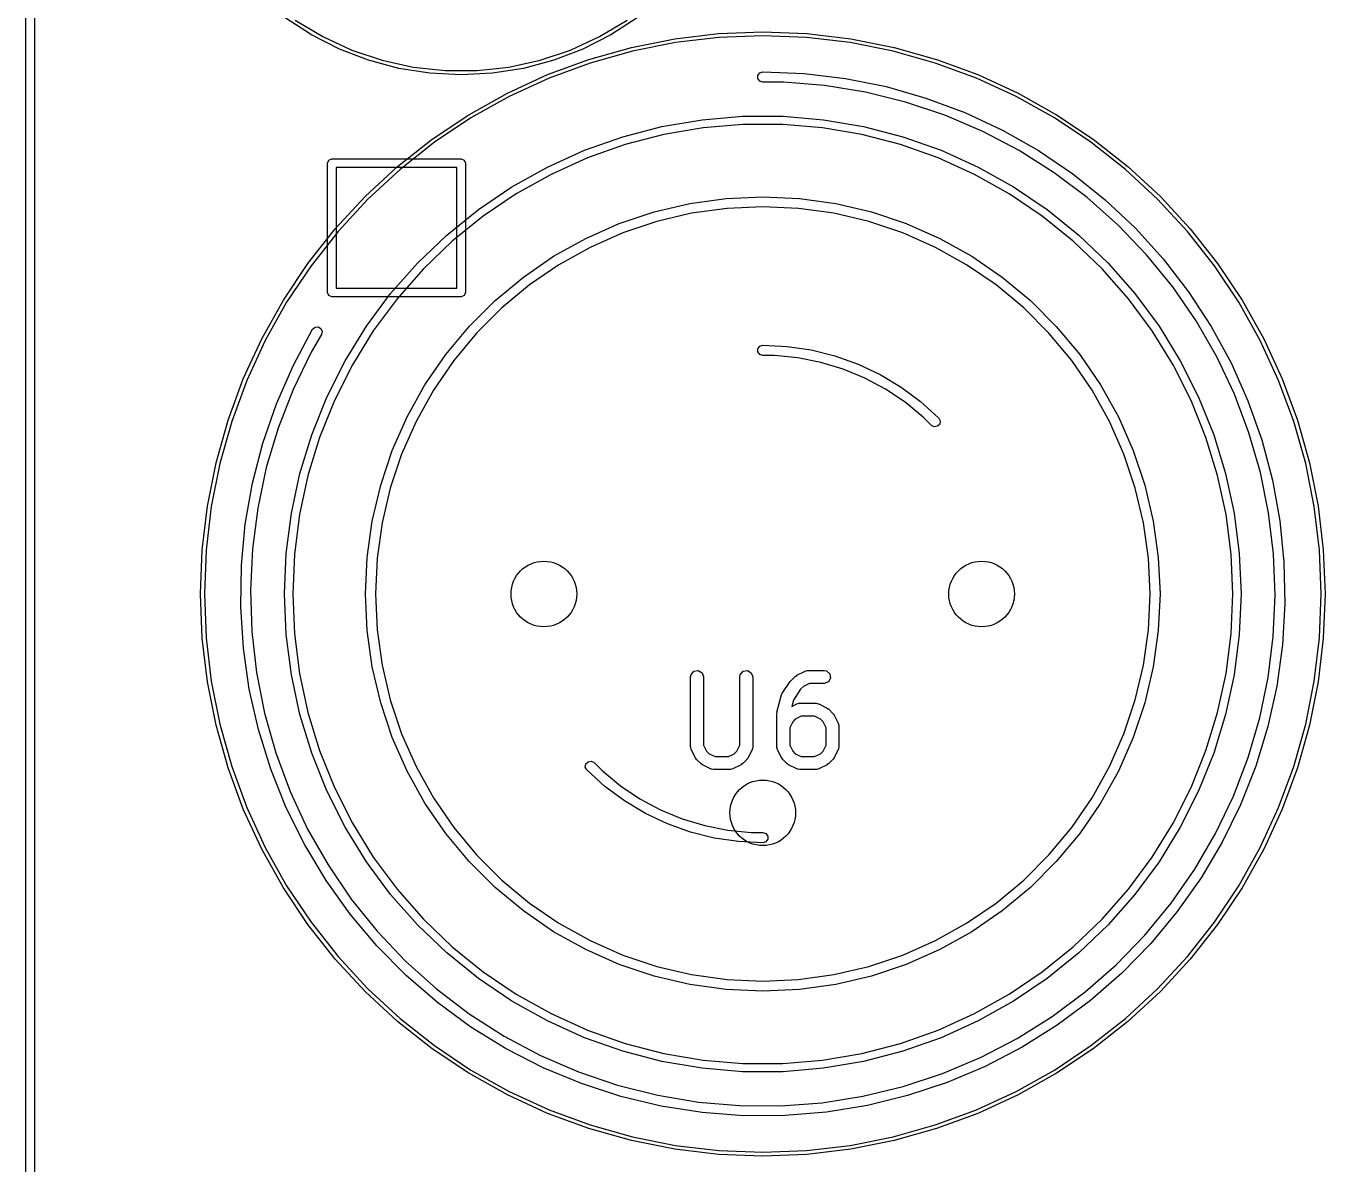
# Model space of a CAD drawing. Extents: x 3.67 to 6.5, y -4.53 to -1.6.
# Drawn here: x 3.738 to 4.332, y -2.603 to -2.083 of the extents above; entities that cross this region are included whole.
import ezdxf

# ---------------------------------------------------------------- set-up
doc = ezdxf.new("R2010")
doc.units = 0
doc.header["$MEASUREMENT"] = 0
doc.layers.add('BLACK', color=7, linetype='CONTINUOUS')

msp = doc.modelspace()

# ---------------------------------------------------------------- linework, layer by layer
at = {"layer": 'BLACK', "linetype": 'CONTINUOUS'}
for p, q in [((3.73819, -3.51378), (3.73819, -1.9685)), ((3.74213, -1.9685), (3.74213, -3.51378)), ((3.8686, -2.08699), (3.85659, -2.07919)), ((3.86122, -2.08028), (3.87375, -2.08781)), ((4.00026, -2.08781), (4.01279, -2.08028)), ((4.01742, -2.07919), (4.00541, -2.08699)), ((3.88136, -2.09349), (3.8686, -2.08699)), ((3.87375, -2.08781), (3.88702, -2.09395)), ((3.98699, -2.09395), (4.00026, -2.08781)), ((4.00541, -2.08699), (3.99265, -2.09349)), ((4.01483, -2.09273), (4.03462, -2.08879)), ((4.03462, -2.08879), (4.05465, -2.08642)), ((4.05479, -2.08819), (4.03489, -2.09054)), ((4.05465, -2.08642), (4.0748, -2.08563)), ((4.0748, -2.0874), (4.05479, -2.08819)), ((4.0748, -2.08563), (4.09496, -2.08642)), ((4.09482, -2.08819), (4.0748, -2.0874)), ((4.11471, -2.09054), (4.09482, -2.08819)), ((4.09496, -2.08642), (4.11499, -2.08879)), ((4.11499, -2.08879), (4.13477, -2.09273)), ((3.89473, -2.09862), (3.88136, -2.09349)), ((3.88702, -2.09395), (3.90088, -2.09862)), ((3.97314, -2.09862), (3.98699, -2.09395)), ((3.99265, -2.09349), (3.97928, -2.09862)), ((3.99542, -2.0982), (4.01483, -2.09273)), ((4.01525, -2.09445), (3.99597, -2.09989)), ((4.03489, -2.09054), (4.01525, -2.09445)), ((4.13436, -2.09445), (4.11471, -2.09054)), ((4.15364, -2.09989), (4.13436, -2.09445)), ((4.13477, -2.09273), (4.15419, -2.0982)), ((3.90856, -2.10233), (3.89473, -2.09862)), ((3.90088, -2.09862), (3.91516, -2.10177)), ((3.95885, -2.10177), (3.97314, -2.09862)), ((3.97928, -2.09862), (3.96545, -2.10233)), ((3.9765, -2.10518), (3.99542, -2.0982)), ((3.99597, -2.09989), (3.97717, -2.10682)), ((4.17243, -2.10682), (4.15364, -2.09989)), ((4.15419, -2.0982), (4.17311, -2.10518)), ((3.92271, -2.10457), (3.90856, -2.10233)), ((3.91516, -2.10177), (3.9297, -2.10335)), ((3.93701, -2.10531), (3.92271, -2.10457)), ((3.9297, -2.10335), (3.94432, -2.10335)), ((3.95131, -2.10457), (3.93701, -2.10531)), ((3.94432, -2.10335), (3.95885, -2.10177)), ((3.96545, -2.10233), (3.95131, -2.10457)), ((3.95818, -2.11363), (3.9765, -2.10518)), ((3.97717, -2.10682), (3.95898, -2.11521)), ((4.07256, -2.10557), (4.07341, -2.10439)), ((4.07256, -2.10703), (4.07256, -2.10557)), ((4.07341, -2.10439), (4.0748, -2.10394)), ((4.0748, -2.10394), (4.09374, -2.10469)), ((4.09374, -2.10469), (4.11256, -2.10694)), ((4.19062, -2.11521), (4.17243, -2.10682)), ((4.17311, -2.10518), (4.19143, -2.11363)), ((4.07341, -2.10821), (4.07256, -2.10703)), ((4.0748, -2.10866), (4.07341, -2.10821)), ((4.08424, -2.10866), (4.0748, -2.10866)), ((4.10306, -2.11018), (4.08424, -2.10866)), ((4.12169, -2.11322), (4.10306, -2.11018)), ((4.11256, -2.10694), (4.13114, -2.11068)), ((4.13114, -2.11068), (4.14936, -2.11589)), ((3.94058, -2.12349), (3.95818, -2.11363)), ((3.95898, -2.11521), (3.9415, -2.125)), ((4.14002, -2.11774), (4.12169, -2.11322)), ((4.15792, -2.12373), (4.14002, -2.11774)), ((4.14936, -2.11589), (4.16711, -2.12252)), ((4.2081, -2.125), (4.19062, -2.11521)), ((4.19143, -2.11363), (4.20903, -2.12349)), ((3.92381, -2.13469), (3.94058, -2.12349)), ((4.04705, -2.12579), (4.06553, -2.12421)), ((4.06553, -2.12421), (4.08408, -2.12421)), ((4.08408, -2.12421), (4.10256, -2.12579)), ((4.17528, -2.13114), (4.15792, -2.12373)), ((4.16711, -2.12252), (4.18428, -2.13054)), ((4.20903, -2.12349), (4.2258, -2.13469)), ((3.9415, -2.125), (3.92485, -2.13612)), ((4.01082, -2.13359), (4.02877, -2.12892)), ((4.02877, -2.12892), (4.04705, -2.12579)), ((4.04752, -2.1295), (4.02956, -2.13258)), ((4.06569, -2.12795), (4.04752, -2.1295)), ((4.08392, -2.12795), (4.06569, -2.12795)), ((4.10208, -2.1295), (4.08392, -2.12795)), ((4.12005, -2.13258), (4.10208, -2.1295)), ((4.10256, -2.12579), (4.12084, -2.12892)), ((4.12084, -2.12892), (4.13879, -2.13359)), ((4.18428, -2.13054), (4.20076, -2.1399)), ((4.22476, -2.13612), (4.2081, -2.125)), ((3.90797, -2.14718), (3.92381, -2.13469)), ((3.92485, -2.13612), (3.90912, -2.14853)), ((3.99333, -2.13977), (4.01082, -2.13359)), ((4.02956, -2.13258), (4.01192, -2.13717)), ((4.13769, -2.13717), (4.12005, -2.13258)), ((4.13879, -2.13359), (4.15627, -2.13977)), ((4.19199, -2.13992), (4.17528, -2.13114)), ((4.24049, -2.14853), (4.22476, -2.13612)), ((4.2258, -2.13469), (4.24164, -2.14718)), ((3.97643, -2.14741), (3.99333, -2.13977)), ((4.01192, -2.13717), (3.99473, -2.14325)), ((4.15488, -2.14325), (4.13769, -2.13717)), ((4.15627, -2.13977), (4.17317, -2.14741)), ((4.20794, -2.15003), (4.19199, -2.13992)), ((4.20076, -2.1399), (4.21645, -2.15054)), ((3.87598, -2.14567), (3.87656, -2.14428)), ((3.87598, -2.20472), (3.87598, -2.14567)), ((3.87656, -2.14428), (3.87795, -2.1437)), ((3.87795, -2.1437), (3.93701, -2.1437)), ((3.87992, -2.14764), (3.87992, -2.20276)), ((3.93504, -2.14764), (3.87992, -2.14764)), ((3.89315, -2.16087), (3.90797, -2.14718)), ((3.93504, -2.20276), (3.93504, -2.14764)), ((3.93701, -2.1437), (3.9384, -2.14428)), ((3.9384, -2.14428), (3.93898, -2.14567)), ((3.93898, -2.14567), (3.93898, -2.20472)), ((3.96024, -2.15646), (3.97643, -2.14741)), ((3.99473, -2.14325), (3.97812, -2.15075)), ((4.17149, -2.15075), (4.15488, -2.14325)), ((4.17317, -2.14741), (4.18937, -2.15646)), ((4.24164, -2.14718), (4.25645, -2.16087)), ((3.90912, -2.14853), (3.89441, -2.16212)), ((3.97812, -2.15075), (3.9622, -2.15964)), ((4.1874, -2.15964), (4.17149, -2.15075)), ((4.22302, -2.16138), (4.20794, -2.15003)), ((4.21645, -2.15054), (4.23124, -2.16238)), ((4.2552, -2.16212), (4.24049, -2.14853)), ((3.94487, -2.16684), (3.96024, -2.15646)), ((3.9622, -2.15964), (3.9471, -2.16985)), ((4.20251, -2.16985), (4.1874, -2.15964)), ((4.18937, -2.15646), (4.20473, -2.16684)), ((3.87946, -2.17568), (3.89315, -2.16087)), ((3.89441, -2.16212), (3.88081, -2.17683)), ((4.02513, -2.16795), (4.04145, -2.16411)), ((4.04145, -2.16411), (4.05806, -2.1618)), ((4.05806, -2.1618), (4.0748, -2.16102)), ((4.0748, -2.16556), (4.05848, -2.16631)), ((4.0748, -2.16102), (4.09155, -2.1618)), ((4.09113, -2.16631), (4.0748, -2.16556)), ((4.09155, -2.1618), (4.10815, -2.16411)), ((4.10815, -2.16411), (4.12447, -2.16795)), ((4.23713, -2.17392), (4.22302, -2.16138)), ((4.23124, -2.16238), (4.24505, -2.17537)), ((4.2688, -2.17683), (4.2552, -2.16212)), ((4.25645, -2.16087), (4.27014, -2.17568)), ((3.93044, -2.17849), (3.94487, -2.16684)), ((3.9471, -2.16985), (3.93292, -2.1813)), ((4.00924, -2.17328), (4.02513, -2.16795)), ((4.04229, -2.16857), (4.02638, -2.17231)), ((4.05848, -2.16631), (4.04229, -2.16857)), ((4.10732, -2.16857), (4.09113, -2.16631)), ((4.12323, -2.17231), (4.10732, -2.16857)), ((4.12447, -2.16795), (4.14037, -2.17328)), ((4.21669, -2.1813), (4.20251, -2.16985)), ((4.20473, -2.16684), (4.21916, -2.17849)), ((3.86697, -2.19152), (3.87946, -2.17568)), ((3.88081, -2.17683), (3.86841, -2.19257)), ((3.9939, -2.18005), (4.00924, -2.17328)), ((4.01088, -2.17751), (3.99593, -2.18411)), ((4.02638, -2.17231), (4.01088, -2.17751)), ((4.13873, -2.17751), (4.12323, -2.17231)), ((4.15368, -2.18411), (4.13873, -2.17751)), ((4.14037, -2.17328), (4.1557, -2.18005)), ((4.25019, -2.18755), (4.23713, -2.17392)), ((4.24505, -2.17537), (4.25778, -2.18941)), ((4.2812, -2.19257), (4.2688, -2.17683)), ((4.27014, -2.17568), (4.28263, -2.19152)), ((3.91705, -2.19133), (3.93044, -2.17849)), ((3.93292, -2.1813), (3.91976, -2.19392)), ((3.97926, -2.18821), (3.9939, -2.18005)), ((4.1557, -2.18005), (4.17035, -2.18821)), ((4.22985, -2.19392), (4.21669, -2.1813)), ((4.21916, -2.17849), (4.23255, -2.19133)), ((3.96543, -2.19768), (3.97926, -2.18821)), ((3.99593, -2.18411), (3.98165, -2.19206)), ((4.16796, -2.19206), (4.15368, -2.18411)), ((4.17035, -2.18821), (4.18418, -2.19768)), ((4.26211, -2.20219), (4.25019, -2.18755)), ((4.25778, -2.18941), (4.26935, -2.20442)), ((3.85577, -2.2083), (3.86697, -2.19152)), ((3.86841, -2.19257), (3.85728, -2.20922)), ((3.9048, -2.20525), (3.91705, -2.19133)), ((3.91976, -2.19392), (3.90771, -2.2076)), ((3.98165, -2.19206), (3.96816, -2.2013)), ((4.18145, -2.2013), (4.16796, -2.19206)), ((4.24189, -2.2076), (4.22985, -2.19392)), ((4.23255, -2.19133), (4.24481, -2.20525)), ((4.29233, -2.20922), (4.2812, -2.19257)), ((4.28263, -2.19152), (4.29384, -2.2083)), ((3.95253, -2.20839), (3.96543, -2.19768)), ((3.96816, -2.2013), (3.95559, -2.21174)), ((4.19402, -2.21174), (4.18145, -2.2013)), ((4.18418, -2.19768), (4.19708, -2.20839)), ((3.87656, -2.20612), (3.87598, -2.20472)), ((3.87795, -2.20669), (3.87656, -2.20612)), ((3.93701, -2.20669), (3.87795, -2.20669)), ((3.87992, -2.20276), (3.93504, -2.20276)), ((3.89377, -2.22016), (3.9048, -2.20525)), ((3.90771, -2.2076), (3.89687, -2.22226)), ((3.9384, -2.20612), (3.93701, -2.20669)), ((3.93898, -2.20472), (3.9384, -2.20612)), ((4.25273, -2.22226), (4.24189, -2.2076)), ((4.24481, -2.20525), (4.25584, -2.22016)), ((4.27281, -2.21774), (4.26211, -2.20219)), ((4.26935, -2.20442), (4.2797, -2.22029)), ((3.84591, -2.22589), (3.85577, -2.2083)), ((3.85728, -2.20922), (3.84749, -2.2267)), ((3.94068, -2.22025), (3.95253, -2.20839)), ((3.95559, -2.21174), (3.94403, -2.2233)), ((4.20558, -2.2233), (4.19402, -2.21174)), ((4.19708, -2.20839), (4.20893, -2.22025)), ((4.30211, -2.2267), (4.29233, -2.20922)), ((4.29384, -2.2083), (4.30369, -2.22589)), ((4.28223, -2.2341), (4.27281, -2.21774)), ((3.86021, -2.23826), (3.86916, -2.22155)), ((3.87323, -2.22395), (3.86845, -2.23208)), ((3.86916, -2.22155), (3.87025, -2.22059)), ((3.86916, -2.22155), (3.86916, -2.22155)), ((3.87025, -2.22059), (3.87171, -2.22044)), ((3.87171, -2.22044), (3.87296, -2.22118)), ((3.87296, -2.22118), (3.87355, -2.22252)), ((3.87355, -2.22252), (3.87323, -2.22395)), ((3.88405, -2.23596), (3.89377, -2.22016)), ((3.89687, -2.22226), (3.88731, -2.23778)), ((3.92997, -2.23314), (3.94068, -2.22025)), ((3.94403, -2.2233), (3.93359, -2.23588)), ((4.21602, -2.23588), (4.20558, -2.2233)), ((4.20893, -2.22025), (4.21964, -2.23314)), ((4.26229, -2.23778), (4.25273, -2.22226)), ((4.25584, -2.22016), (4.26556, -2.23596)), ((4.2797, -2.22029), (4.28875, -2.23694)), ((3.83747, -2.24421), (3.84591, -2.22589)), ((3.84749, -2.2267), (3.8391, -2.24489)), ((4.07256, -2.23043), (4.07341, -2.22925)), ((4.07256, -2.23189), (4.07256, -2.23043)), ((4.07341, -2.22925), (4.0748, -2.2288)), ((4.0748, -2.2288), (4.08595, -2.22935)), ((4.08595, -2.22935), (4.09699, -2.23099)), ((4.09699, -2.23099), (4.10781, -2.2337)), ((4.3105, -2.24489), (4.30211, -2.2267)), ((4.30369, -2.22589), (4.31214, -2.24421)), ((3.86845, -2.23208), (3.86022, -2.24907)), ((3.8757, -2.25252), (3.88405, -2.23596)), ((3.92049, -2.24697), (3.92997, -2.23314)), ((3.93359, -2.23588), (3.92435, -2.24936)), ((4.07341, -2.23308), (4.07256, -2.23189)), ((4.0748, -2.23353), (4.07341, -2.23308)), ((4.08016, -2.23353), (4.0748, -2.23353)), ((4.09082, -2.23458), (4.08016, -2.23353)), ((4.10132, -2.23667), (4.09082, -2.23458)), ((4.11157, -2.23977), (4.10132, -2.23667)), ((4.10781, -2.2337), (4.11832, -2.23746)), ((4.11832, -2.23746), (4.12841, -2.24223)), ((4.22526, -2.24936), (4.21602, -2.23588)), ((4.21964, -2.23314), (4.22911, -2.24697)), ((4.26556, -2.23596), (4.27391, -2.25252)), ((4.29029, -2.25117), (4.28223, -2.2341)), ((4.28875, -2.23694), (4.29646, -2.25426)), ((3.85261, -2.25562), (3.86021, -2.23826)), ((3.88731, -2.23778), (3.87911, -2.25406)), ((4.12146, -2.24387), (4.11157, -2.23977)), ((4.12841, -2.24223), (4.13798, -2.24797)), ((4.2705, -2.25406), (4.26229, -2.23778)), ((3.83049, -2.26314), (3.83747, -2.24421)), ((3.8391, -2.24489), (3.83217, -2.26368)), ((3.86022, -2.24907), (3.85339, -2.26667)), ((3.91233, -2.26162), (3.92049, -2.24697)), ((3.92435, -2.24936), (3.91639, -2.26364)), ((4.1309, -2.24892), (4.12146, -2.24387)), ((4.13981, -2.25487), (4.1309, -2.24892)), ((4.13798, -2.24797), (4.14694, -2.25461)), ((4.23321, -2.26364), (4.22526, -2.24936)), ((4.22911, -2.24697), (4.23727, -2.26162)), ((4.31743, -2.26368), (4.3105, -2.24489)), ((4.31214, -2.24421), (4.31912, -2.26314)), ((3.86878, -2.26973), (3.8757, -2.25252)), ((3.87911, -2.25406), (3.87231, -2.27097)), ((4.14809, -2.26166), (4.13981, -2.25487)), ((4.14694, -2.25461), (4.15521, -2.26211)), ((4.2773, -2.27097), (4.2705, -2.25406)), ((4.27391, -2.25252), (4.28083, -2.26973)), ((4.29695, -2.26883), (4.29029, -2.25117)), ((4.29646, -2.25426), (4.30277, -2.27213)), ((3.84641, -2.27353), (3.85261, -2.25562)), ((3.82501, -2.28255), (3.83049, -2.26314)), ((3.83217, -2.26368), (3.82673, -2.28296)), ((3.85339, -2.26667), (3.84799, -2.28476)), ((3.90556, -2.27696), (3.91233, -2.26162)), ((3.91639, -2.26364), (3.90979, -2.27859)), ((4.15187, -2.26545), (4.14809, -2.26166)), ((4.15317, -2.26611), (4.15187, -2.26545)), ((4.15462, -2.26588), (4.15317, -2.26611)), ((4.15565, -2.26485), (4.15462, -2.26588)), ((4.15521, -2.26211), (4.15588, -2.26341)), ((4.15588, -2.26341), (4.15565, -2.26485)), ((4.23981, -2.27859), (4.23321, -2.26364)), ((4.23727, -2.26162), (4.24404, -2.27696)), ((4.32287, -2.28296), (4.31743, -2.26368)), ((4.31912, -2.26314), (4.3246, -2.28255)), ((3.86335, -2.28746), (3.86878, -2.26973)), ((3.87231, -2.27097), (3.86697, -2.2884)), ((4.28263, -2.2884), (4.2773, -2.27097)), ((4.28083, -2.26973), (4.28626, -2.28746)), ((4.30217, -2.28698), (4.29695, -2.26883)), ((4.30277, -2.27213), (4.30763, -2.29044)), ((3.84166, -2.29188), (3.84641, -2.27353)), ((3.90024, -2.29285), (3.90556, -2.27696)), ((3.90979, -2.27859), (3.9046, -2.29409)), ((4.24501, -2.29409), (4.23981, -2.27859)), ((4.24404, -2.27696), (4.24937, -2.29285)), ((3.82108, -2.30233), (3.82501, -2.28255)), ((3.82673, -2.28296), (3.82283, -2.30261)), ((3.84799, -2.28476), (3.84408, -2.30323)), ((4.32678, -2.30261), (4.32287, -2.28296)), ((4.3246, -2.28255), (4.32853, -2.30233)), ((3.85944, -2.30559), (3.86335, -2.28746)), ((3.86697, -2.2884), (3.86313, -2.30622)), ((4.28647, -2.30622), (4.28263, -2.2884)), ((4.28626, -2.28746), (4.29016, -2.30559)), ((4.3059, -2.30548), (4.30217, -2.28698)), ((4.30763, -2.29044), (4.31103, -2.30909)), ((3.83837, -2.31054), (3.84166, -2.29188)), ((3.8964, -2.30917), (3.90024, -2.29285)), ((3.9046, -2.29409), (3.90086, -2.31)), ((4.24875, -2.31), (4.24501, -2.29409)), ((4.24937, -2.29285), (4.25321, -2.30917)), ((3.81871, -2.32236), (3.82108, -2.30233)), ((3.82283, -2.30261), (3.82047, -2.3225)), ((4.32913, -2.3225), (4.32678, -2.30261)), ((4.32853, -2.30233), (4.3309, -2.32236)), ((3.84408, -2.30323), (3.84166, -2.32195)), ((3.85709, -2.32399), (3.85944, -2.30559)), ((3.86313, -2.30622), (3.86082, -2.32431)), ((4.28879, -2.32431), (4.28647, -2.30622)), ((4.29016, -2.30559), (4.29252, -2.32399)), ((4.30814, -2.32423), (4.3059, -2.30548)), ((3.83658, -2.32941), (3.83837, -2.31054)), ((3.89408, -2.32577), (3.8964, -2.30917)), ((3.90086, -2.31), (3.8986, -2.32619)), ((4.25101, -2.32619), (4.24875, -2.31)), ((4.25321, -2.30917), (4.25552, -2.32577)), ((4.31103, -2.30909), (4.31294, -2.32794)), ((3.81791, -2.34252), (3.81871, -2.32236)), ((3.82047, -2.3225), (3.81969, -2.34252)), ((3.84166, -2.32195), (3.84076, -2.34081)), ((3.8563, -2.34252), (3.85709, -2.32399)), ((3.86082, -2.32431), (3.86004, -2.34252)), ((3.89331, -2.34252), (3.89408, -2.32577)), ((3.8986, -2.32619), (3.89784, -2.34252)), ((4.25176, -2.34252), (4.25101, -2.32619)), ((4.25552, -2.32577), (4.2563, -2.34252)), ((4.28956, -2.34252), (4.28879, -2.32431)), ((4.29252, -2.32399), (4.29331, -2.34252)), ((4.30885, -2.34309), (4.30814, -2.32423)), ((4.32992, -2.34252), (4.32913, -2.3225)), ((4.3309, -2.32236), (4.33169, -2.34252)), ((3.83629, -2.34836), (3.83658, -2.32941)), ((4.31294, -2.32794), (4.31335, -2.34689)), ((3.81871, -2.36268), (3.81791, -2.34252)), ((3.81969, -2.34252), (3.82047, -2.36254)), ((3.84076, -2.34081), (3.84138, -2.35968)), ((3.85709, -2.36105), (3.8563, -2.34252)), ((3.86004, -2.34252), (3.86082, -2.36073)), ((3.89408, -2.35927), (3.89331, -2.34252)), ((3.89784, -2.34252), (3.8986, -2.35885)), ((4.25101, -2.35885), (4.25176, -2.34252)), ((4.2563, -2.34252), (4.25552, -2.35927)), ((4.28879, -2.36073), (4.28956, -2.34252)), ((4.29331, -2.34252), (4.29252, -2.36105)), ((4.30804, -2.36195), (4.30885, -2.34309)), ((4.32913, -2.36254), (4.32992, -2.34252)), ((4.33169, -2.34252), (4.3309, -2.36268)), ((3.83751, -2.36727), (3.83629, -2.34836)), ((4.31335, -2.34689), (4.31225, -2.36581)), ((3.84138, -2.35968), (3.84353, -2.37843)), ((3.85944, -2.37945), (3.85709, -2.36105)), ((3.86082, -2.36073), (3.86313, -2.37881)), ((3.8964, -2.37587), (3.89408, -2.35927)), ((3.8986, -2.35885), (3.90086, -2.37504)), ((4.24875, -2.37504), (4.25101, -2.35885)), ((4.25552, -2.35927), (4.25321, -2.37587)), ((4.28647, -2.37881), (4.28879, -2.36073)), ((4.29252, -2.36105), (4.29016, -2.37945)), ((4.30572, -2.38068), (4.30804, -2.36195)), ((3.82108, -2.38271), (3.81871, -2.36268)), ((3.82047, -2.36254), (3.82283, -2.38243)), ((3.84022, -2.38603), (3.83751, -2.36727)), ((4.31225, -2.36581), (4.30965, -2.38459)), ((4.32678, -2.38243), (4.32913, -2.36254)), ((4.3309, -2.36268), (4.32853, -2.38271)), ((3.84353, -2.37843), (3.84717, -2.39695)), ((3.86335, -2.39758), (3.85944, -2.37945)), ((3.86313, -2.37881), (3.86697, -2.39663)), ((3.90024, -2.39219), (3.8964, -2.37587)), ((3.90086, -2.37504), (3.9046, -2.39095)), ((4.04185, -2.38042), (4.04203, -2.37941)), ((4.04203, -2.37941), (4.04333, -2.37786)), ((4.04333, -2.37786), (4.04532, -2.37751)), ((4.04532, -2.37751), (4.04707, -2.37852)), ((4.04707, -2.37852), (4.04776, -2.38042)), ((4.06435, -2.38042), (4.06453, -2.37941)), ((4.06453, -2.37941), (4.06583, -2.37786)), ((4.06583, -2.37786), (4.06782, -2.37751)), ((4.06782, -2.37751), (4.06957, -2.37852)), ((4.06957, -2.37852), (4.07026, -2.38042)), ((4.08959, -2.3802), (4.09031, -2.3797)), ((4.09031, -2.3797), (4.09036, -2.37965)), ((4.09036, -2.37965), (4.09411, -2.37778)), ((4.09411, -2.37778), (4.09509, -2.37748)), ((4.09509, -2.37748), (4.09526, -2.37753)), ((4.09526, -2.37753), (4.09543, -2.37747)), ((4.09543, -2.37747), (4.10292, -2.37747)), ((4.10292, -2.37747), (4.10393, -2.37764)), ((4.10393, -2.37764), (4.10548, -2.37894)), ((4.10548, -2.37894), (4.10583, -2.38093)), ((4.24501, -2.39095), (4.24875, -2.37504)), ((4.25321, -2.37587), (4.24937, -2.39219)), ((4.28263, -2.39663), (4.28647, -2.37881)), ((4.29016, -2.37945), (4.28626, -2.39758)), ((3.82501, -2.40249), (3.82108, -2.38271)), ((3.82283, -2.38243), (3.82673, -2.40208)), ((4.04185, -2.41229), (4.04185, -2.38042)), ((4.04776, -2.38042), (4.04776, -2.41159)), ((4.06435, -2.41159), (4.06435, -2.38042)), ((4.07026, -2.38042), (4.07026, -2.41229)), ((4.08359, -2.38815), (4.08734, -2.38253)), ((4.08734, -2.38253), (4.08766, -2.3822)), ((4.08766, -2.3822), (4.08771, -2.38208)), ((4.08771, -2.38208), (4.08959, -2.3802)), ((4.09343, -2.38472), (4.0921, -2.38605)), ((4.09612, -2.38337), (4.09343, -2.38472)), ((4.10292, -2.38337), (4.09612, -2.38337)), ((4.10482, -2.38268), (4.10292, -2.38337)), ((4.10583, -2.38093), (4.10482, -2.38268)), ((4.30189, -2.39917), (4.30572, -2.38068)), ((4.30965, -2.38459), (4.30557, -2.40309)), ((4.32287, -2.40208), (4.32678, -2.38243)), ((4.32853, -2.38271), (4.3246, -2.40249)), ((3.84441, -2.40451), (3.84022, -2.38603)), ((3.9046, -2.39095), (3.90979, -2.40645)), ((4.08131, -2.39657), (4.08319, -2.38908)), ((4.08319, -2.38908), (4.08359, -2.38817)), ((4.08359, -2.38817), (4.08359, -2.38815)), ((4.08879, -2.391), (4.08806, -2.39392)), ((4.0921, -2.38605), (4.08879, -2.391)), ((4.23981, -2.40645), (4.24501, -2.39095)), ((3.84717, -2.39695), (3.8523, -2.41512)), ((3.86878, -2.41531), (3.86335, -2.39758)), ((3.86697, -2.39663), (3.87231, -2.41406)), ((3.90556, -2.40808), (3.90024, -2.39219)), ((4.08122, -2.39729), (4.08133, -2.39671)), ((4.08122, -2.41229), (4.08122, -2.39729)), ((4.08133, -2.39671), (4.08131, -2.39657)), ((4.08806, -2.39392), (4.09036, -2.39278)), ((4.09036, -2.39278), (4.09134, -2.39248)), ((4.09134, -2.39248), (4.09151, -2.39252)), ((4.09151, -2.39252), (4.09168, -2.39246)), ((4.09168, -2.39246), (4.09918, -2.39246)), ((4.09918, -2.39246), (4.10018, -2.39264)), ((4.10018, -2.39264), (4.10032, -2.39275)), ((4.10032, -2.39275), (4.1005, -2.39278)), ((4.1005, -2.39278), (4.10425, -2.39465)), ((4.10425, -2.39465), (4.10495, -2.39518)), ((4.10495, -2.39518), (4.10501, -2.3952)), ((4.10501, -2.3952), (4.10689, -2.39708)), ((4.10689, -2.39708), (4.10739, -2.3978)), ((4.24937, -2.39219), (4.24404, -2.40808)), ((4.2773, -2.41406), (4.28263, -2.39663)), ((4.28626, -2.39758), (4.28083, -2.41531)), ((3.83049, -2.4219), (3.82501, -2.40249)), ((3.82673, -2.40208), (3.83217, -2.42136)), ((4.08848, -2.40091), (4.08713, -2.40361)), ((4.08713, -2.40361), (4.08713, -2.41159)), ((4.08968, -2.39972), (4.08848, -2.40091)), ((4.09237, -2.39837), (4.08968, -2.39972)), ((4.09848, -2.39837), (4.09237, -2.39837)), ((4.10118, -2.39972), (4.09848, -2.39837)), ((4.10237, -2.40091), (4.10118, -2.39972)), ((4.10372, -2.40361), (4.10237, -2.40091)), ((4.10372, -2.41159), (4.10372, -2.40361)), ((4.10739, -2.3978), (4.10744, -2.39785)), ((4.10744, -2.39785), (4.10932, -2.40159)), ((4.10932, -2.40159), (4.10961, -2.40258)), ((4.10961, -2.40258), (4.10957, -2.40275)), ((4.10957, -2.40275), (4.10963, -2.40292)), ((4.10963, -2.40292), (4.10963, -2.41229)), ((4.29659, -2.41729), (4.30189, -2.39917)), ((4.30557, -2.40309), (4.30003, -2.42122)), ((4.31743, -2.42136), (4.32287, -2.40208)), ((4.3246, -2.40249), (4.31912, -2.4219)), ((3.85006, -2.4226), (3.84441, -2.40451)), ((3.91233, -2.42342), (3.90556, -2.40808)), ((3.90979, -2.40645), (3.91639, -2.4214)), ((4.23321, -2.4214), (4.23981, -2.40645)), ((4.24404, -2.40808), (4.23727, -2.42342)), ((3.8523, -2.41512), (3.85888, -2.43282)), ((3.8757, -2.43252), (3.86878, -2.41531)), ((3.87231, -2.41406), (3.87911, -2.43098)), ((4.04191, -2.41245), (4.04185, -2.41229)), ((4.04187, -2.41263), (4.04191, -2.41245)), ((4.04217, -2.41361), (4.04187, -2.41263)), ((4.04404, -2.41736), (4.04217, -2.41361)), ((4.04776, -2.41159), (4.04911, -2.41429)), ((4.04911, -2.41429), (4.05031, -2.41549)), ((4.05031, -2.41549), (4.053, -2.41684)), ((4.05911, -2.41684), (4.06181, -2.41549)), ((4.06181, -2.41549), (4.063, -2.41429)), ((4.063, -2.41429), (4.06435, -2.41159)), ((4.06995, -2.41361), (4.06807, -2.41736)), ((4.06997, -2.41343), (4.06995, -2.41361)), ((4.07008, -2.4133), (4.06997, -2.41343)), ((4.07026, -2.41229), (4.07008, -2.4133)), ((4.08128, -2.41245), (4.08122, -2.41229)), ((4.08124, -2.41263), (4.08128, -2.41245)), ((4.08154, -2.41361), (4.08124, -2.41263)), ((4.08341, -2.41736), (4.08154, -2.41361)), ((4.08713, -2.41159), (4.08848, -2.41429)), ((4.08848, -2.41429), (4.08968, -2.41549)), ((4.08968, -2.41549), (4.09237, -2.41684)), ((4.09848, -2.41684), (4.10118, -2.41549)), ((4.10118, -2.41549), (4.10237, -2.41429)), ((4.10237, -2.41429), (4.10372, -2.41159)), ((4.10932, -2.41361), (4.10744, -2.41736)), ((4.10934, -2.41343), (4.10932, -2.41361)), ((4.10945, -2.4133), (4.10934, -2.41343)), ((4.10963, -2.41229), (4.10945, -2.4133)), ((4.2705, -2.43098), (4.2773, -2.41406)), ((4.28083, -2.41531), (4.27391, -2.43252)), ((3.83217, -2.42136), (3.8391, -2.44015)), ((3.91639, -2.4214), (3.92435, -2.43568)), ((3.99373, -2.42163), (3.99396, -2.42019)), ((3.99396, -2.42019), (3.99499, -2.41916)), ((3.99499, -2.41916), (3.99643, -2.41893)), ((3.99643, -2.41893), (3.99773, -2.41959)), ((3.99773, -2.41959), (4.00152, -2.42338)), ((4.04409, -2.4174), (4.04404, -2.41736)), ((4.04459, -2.41813), (4.04409, -2.4174)), ((4.04647, -2.42), (4.04459, -2.41813)), ((4.04653, -2.42003), (4.04647, -2.42)), ((4.04724, -2.42055), (4.04653, -2.42003)), ((4.05099, -2.42243), (4.04724, -2.42055)), ((4.053, -2.41684), (4.05911, -2.41684)), ((4.06488, -2.42055), (4.06113, -2.42243)), ((4.06492, -2.42051), (4.06488, -2.42055)), ((4.06564, -2.42), (4.06492, -2.42051)), ((4.06752, -2.41813), (4.06564, -2.42)), ((4.06754, -2.41807), (4.06752, -2.41813)), ((4.06807, -2.41736), (4.06754, -2.41807)), ((4.08346, -2.4174), (4.08341, -2.41736)), ((4.08396, -2.41813), (4.08346, -2.4174)), ((4.08584, -2.42), (4.08396, -2.41813)), ((4.0859, -2.42003), (4.08584, -2.42)), ((4.08661, -2.42055), (4.0859, -2.42003)), ((4.09036, -2.42243), (4.08661, -2.42055)), ((4.09237, -2.41684), (4.09848, -2.41684)), ((4.10425, -2.42055), (4.1005, -2.42243)), ((4.10429, -2.42051), (4.10425, -2.42055)), ((4.10501, -2.42), (4.10429, -2.42051)), ((4.10689, -2.41813), (4.10501, -2.42)), ((4.10691, -2.41807), (4.10689, -2.41813)), ((4.10744, -2.41736), (4.10691, -2.41807)), ((4.22526, -2.43568), (4.23321, -2.4214)), ((4.28984, -2.43492), (4.29659, -2.41729)), ((4.30003, -2.42122), (4.29308, -2.43885)), ((4.3105, -2.44015), (4.31743, -2.42136)), ((3.83747, -2.44083), (3.83049, -2.4219)), ((3.85713, -2.44019), (3.85006, -2.4226)), ((3.92049, -2.43807), (3.91233, -2.42342)), ((3.99439, -2.42293), (3.99373, -2.42163)), ((4.00266, -2.43042), (3.99439, -2.42293)), ((4.00152, -2.42338), (4.0098, -2.43017)), ((4.05116, -2.42245), (4.05099, -2.42243)), ((4.0513, -2.42256), (4.05116, -2.42245)), ((4.05231, -2.42274), (4.0513, -2.42256)), ((4.0598, -2.42274), (4.05231, -2.42274)), ((4.05997, -2.42268), (4.0598, -2.42274)), ((4.06014, -2.42272), (4.05997, -2.42268)), ((4.06113, -2.42243), (4.06014, -2.42272)), ((4.09053, -2.42245), (4.09036, -2.42243)), ((4.09067, -2.42256), (4.09053, -2.42245)), ((4.09168, -2.42274), (4.09067, -2.42256)), ((4.09918, -2.42274), (4.09168, -2.42274)), ((4.09934, -2.42268), (4.09918, -2.42274)), ((4.09951, -2.42272), (4.09934, -2.42268)), ((4.1005, -2.42243), (4.09951, -2.42272)), ((4.23727, -2.42342), (4.22911, -2.43807)), ((4.31912, -2.4219), (4.31214, -2.44083)), ((3.85888, -2.43282), (3.86685, -2.44992)), ((3.88405, -2.44908), (3.8757, -2.43252)), ((3.87911, -2.43098), (3.88731, -2.44726)), ((4.01163, -2.43707), (4.00266, -2.43042)), ((4.0098, -2.43017), (4.0187, -2.43612)), ((4.26229, -2.44726), (4.2705, -2.43098)), ((4.27391, -2.43252), (4.26556, -2.44908)), ((3.92997, -2.4519), (3.92049, -2.43807)), ((3.92435, -2.43568), (3.93359, -2.44916)), ((4.0212, -2.44281), (4.01163, -2.43707)), ((4.0187, -2.43612), (4.02815, -2.44117)), ((4.21602, -2.44916), (4.22526, -2.43568)), ((4.22911, -2.43807), (4.21964, -2.4519)), ((4.28169, -2.45195), (4.28984, -2.43492)), ((4.29308, -2.43885), (4.28474, -2.45587)), ((3.84591, -2.45915), (3.83747, -2.44083)), ((3.8391, -2.44015), (3.84749, -2.45834)), ((3.86557, -2.45716), (3.85713, -2.44019)), ((4.03129, -2.44758), (4.0212, -2.44281)), ((4.02815, -2.44117), (4.03804, -2.44527)), ((4.30211, -2.45834), (4.3105, -2.44015)), ((4.31214, -2.44083), (4.30369, -2.45915)), ((3.86685, -2.44992), (3.87619, -2.46633)), ((3.89377, -2.46488), (3.88405, -2.44908)), ((3.88731, -2.44726), (3.89687, -2.46278)), ((3.93359, -2.44916), (3.94403, -2.46174)), ((4.04179, -2.45134), (4.03129, -2.44758)), ((4.03804, -2.44527), (4.04829, -2.44837)), ((4.04829, -2.44837), (4.05879, -2.45046)), ((4.05879, -2.45046), (4.06945, -2.45151)), ((4.20558, -2.46174), (4.21602, -2.44916)), ((4.25273, -2.46278), (4.26229, -2.44726)), ((4.26556, -2.44908), (4.25584, -2.46488)), ((3.94068, -2.46479), (3.92997, -2.4519)), ((4.05262, -2.45405), (4.04179, -2.45134)), ((4.06366, -2.45569), (4.05262, -2.45405)), ((4.0748, -2.45624), (4.06366, -2.45569)), ((4.06945, -2.45151), (4.0748, -2.45151)), ((4.0748, -2.45151), (4.07619, -2.45196)), ((4.07619, -2.45579), (4.0748, -2.45624)), ((4.07619, -2.45196), (4.07705, -2.45315)), ((4.07705, -2.45461), (4.07619, -2.45579)), ((4.07705, -2.45315), (4.07705, -2.45461)), ((4.21964, -2.4519), (4.20893, -2.46479)), ((4.2722, -2.46826), (4.28169, -2.45195)), ((4.28474, -2.45587), (4.27508, -2.47217)), ((3.85577, -2.47674), (3.84591, -2.45915)), ((3.84749, -2.45834), (3.85728, -2.47582)), ((3.87532, -2.4734), (3.86557, -2.45716)), ((3.89687, -2.46278), (3.90771, -2.47744)), ((3.94403, -2.46174), (3.95559, -2.4733)), ((4.19402, -2.4733), (4.20558, -2.46174)), ((4.24189, -2.47744), (4.25273, -2.46278)), ((4.29233, -2.47582), (4.30211, -2.45834)), ((4.30369, -2.45915), (4.29384, -2.47674)), ((3.87619, -2.46633), (3.88681, -2.48194)), ((3.9048, -2.47979), (3.89377, -2.46488)), ((3.95253, -2.47665), (3.94068, -2.46479)), ((4.20893, -2.46479), (4.19708, -2.47665)), ((4.25584, -2.46488), (4.24481, -2.47979)), ((4.26143, -2.48376), (4.2722, -2.46826)), ((3.88634, -2.48882), (3.87532, -2.4734)), ((3.95559, -2.4733), (3.96816, -2.48374)), ((4.18145, -2.48374), (4.19402, -2.4733)), ((4.27508, -2.47217), (4.26416, -2.48766)), ((3.86697, -2.49352), (3.85577, -2.47674)), ((3.85728, -2.47582), (3.86841, -2.49247)), ((3.91705, -2.49371), (3.9048, -2.47979)), ((3.90771, -2.47744), (3.91976, -2.49112)), ((3.96543, -2.48736), (3.95253, -2.47665)), ((4.19708, -2.47665), (4.18418, -2.48736)), ((4.22985, -2.49112), (4.24189, -2.47744)), ((4.24481, -2.47979), (4.23255, -2.49371)), ((4.2812, -2.49247), (4.29233, -2.47582)), ((4.29384, -2.47674), (4.28263, -2.49352)), ((3.88681, -2.48194), (3.89866, -2.49664)), ((3.96816, -2.48374), (3.98165, -2.49297)), ((4.16796, -2.49297), (4.18145, -2.48374)), ((4.24944, -2.49835), (4.26143, -2.48376)), ((3.86841, -2.49247), (3.88081, -2.50821)), ((3.89855, -2.50332), (3.88634, -2.48882)), ((3.91976, -2.49112), (3.93292, -2.50373)), ((3.97926, -2.49683), (3.96543, -2.48736)), ((4.18418, -2.48736), (4.17035, -2.49683)), ((4.21669, -2.50373), (4.22985, -2.49112)), ((4.26416, -2.48766), (4.25204, -2.50223)), ((4.2688, -2.50821), (4.2812, -2.49247)), ((3.87946, -2.50936), (3.86697, -2.49352)), ((3.89866, -2.49664), (3.91165, -2.51033)), ((3.93044, -2.50654), (3.91705, -2.49371)), ((3.9939, -2.50499), (3.97926, -2.49683)), ((3.98165, -2.49297), (3.99593, -2.50093)), ((4.15368, -2.50093), (4.16796, -2.49297)), ((4.17035, -2.49683), (4.1557, -2.50499)), ((4.23255, -2.49371), (4.21916, -2.50654)), ((4.23631, -2.51191), (4.24944, -2.49835)), ((4.28263, -2.49352), (4.27014, -2.50936)), ((3.91187, -2.5168), (3.89855, -2.50332)), ((3.93292, -2.50373), (3.9471, -2.51519)), ((3.99593, -2.50093), (4.01088, -2.50753)), ((4.13873, -2.50753), (4.15368, -2.50093)), ((4.20251, -2.51519), (4.21669, -2.50373)), ((4.25204, -2.50223), (4.23881, -2.5158)), ((3.89315, -2.52417), (3.87946, -2.50936)), ((3.88081, -2.50821), (3.89441, -2.52292)), ((3.91165, -2.51033), (3.92571, -2.52293)), ((3.94487, -2.5182), (3.93044, -2.50654)), ((4.00924, -2.51176), (3.9939, -2.50499)), ((4.01088, -2.50753), (4.02638, -2.51272)), ((4.12323, -2.51272), (4.13873, -2.50753)), ((4.1557, -2.50499), (4.14037, -2.51176)), ((4.21916, -2.50654), (4.20473, -2.5182)), ((4.2552, -2.52292), (4.2688, -2.50821)), ((4.27014, -2.50936), (4.25645, -2.52417)), ((3.9471, -2.51519), (3.9622, -2.52539)), ((4.02513, -2.51709), (4.00924, -2.51176)), ((4.02638, -2.51272), (4.04229, -2.51647)), ((4.10732, -2.51647), (4.12323, -2.51272)), ((4.14037, -2.51176), (4.12447, -2.51709)), ((4.1874, -2.52539), (4.20251, -2.51519)), ((4.22213, -2.52438), (4.23631, -2.51191)), ((4.23881, -2.5158), (4.22453, -2.52827)), ((3.92622, -2.52918), (3.91187, -2.5168)), ((3.96024, -2.52858), (3.94487, -2.5182)), ((4.04145, -2.52093), (4.02513, -2.51709)), ((4.05806, -2.52324), (4.04145, -2.52093)), ((4.04229, -2.51647), (4.05848, -2.51873)), ((4.05848, -2.51873), (4.0748, -2.51948)), ((4.0748, -2.51948), (4.09113, -2.51873)), ((4.09113, -2.51873), (4.10732, -2.51647)), ((4.10815, -2.52093), (4.09155, -2.52324)), ((4.12447, -2.51709), (4.10815, -2.52093)), ((4.20473, -2.5182), (4.18937, -2.52858)), ((3.90797, -2.53786), (3.89315, -2.52417)), ((3.89441, -2.52292), (3.90912, -2.53651)), ((3.92571, -2.52293), (3.94073, -2.53436)), ((3.9622, -2.52539), (3.97812, -2.53428)), ((4.0748, -2.52402), (4.05806, -2.52324)), ((4.09155, -2.52324), (4.0748, -2.52402)), ((4.17149, -2.53428), (4.1874, -2.52539)), ((4.207, -2.53566), (4.22213, -2.52438)), ((4.22453, -2.52827), (4.20932, -2.53957)), ((4.24049, -2.53651), (4.2552, -2.52292)), ((4.25645, -2.52417), (4.24164, -2.53786)), ((3.9415, -2.54039), (3.92622, -2.52918)), ((3.97643, -2.53763), (3.96024, -2.52858)), ((4.18937, -2.52858), (4.17317, -2.53763)), ((3.92381, -2.55035), (3.90797, -2.53786)), ((3.90912, -2.53651), (3.92485, -2.54891)), ((3.94073, -2.53436), (3.95663, -2.54454)), ((3.99333, -2.54527), (3.97643, -2.53763)), ((3.97812, -2.53428), (3.99473, -2.54179)), ((4.15488, -2.54179), (4.17149, -2.53428)), ((4.17317, -2.53763), (4.15627, -2.54527)), ((4.191, -2.54568), (4.207, -2.53566)), ((4.20932, -2.53957), (4.19325, -2.54962)), ((4.22476, -2.54891), (4.24049, -2.53651)), ((4.24164, -2.53786), (4.2258, -2.55035)), ((3.95763, -2.55034), (3.9415, -2.54039)), ((3.95663, -2.54454), (3.97329, -2.55341)), ((4.01082, -2.55145), (3.99333, -2.54527)), ((3.99473, -2.54179), (4.01192, -2.54787)), ((4.13769, -2.54787), (4.15488, -2.54179)), ((4.15627, -2.54527), (4.13879, -2.55145)), ((4.17425, -2.55439), (4.191, -2.54568)), ((3.94058, -2.56155), (3.92381, -2.55035)), ((3.92485, -2.54891), (3.9415, -2.56004)), ((3.97449, -2.55899), (3.95763, -2.55034)), ((4.02877, -2.55612), (4.01082, -2.55145)), ((4.01192, -2.54787), (4.02956, -2.55246)), ((4.12005, -2.55246), (4.13769, -2.54787)), ((4.13879, -2.55145), (4.12084, -2.55612)), ((4.19325, -2.54962), (4.17644, -2.55837)), ((4.2081, -2.56004), (4.22476, -2.54891)), ((4.2258, -2.55035), (4.20903, -2.56155)), ((3.97329, -2.55341), (3.99062, -2.5609)), ((4.04705, -2.55925), (4.02877, -2.55612)), ((4.02956, -2.55246), (4.04752, -2.55554)), ((4.04752, -2.55554), (4.06569, -2.55709)), ((4.06569, -2.55709), (4.08392, -2.55709)), ((4.08392, -2.55709), (4.10208, -2.55554)), ((4.10208, -2.55554), (4.12005, -2.55246)), ((4.12084, -2.55612), (4.10256, -2.55925)), ((4.15685, -2.56171), (4.17425, -2.55439)), ((3.95818, -2.57141), (3.94058, -2.56155)), ((3.9415, -2.56004), (3.95898, -2.56983)), ((3.99199, -2.56627), (3.97449, -2.55899)), ((3.99062, -2.5609), (4.00849, -2.56698)), ((4.06553, -2.56083), (4.04705, -2.55925)), ((4.08408, -2.56083), (4.06553, -2.56083)), ((4.10256, -2.55925), (4.08408, -2.56083)), ((4.13892, -2.56761), (4.15685, -2.56171)), ((4.17644, -2.55837), (4.15899, -2.56576)), ((4.19062, -2.56983), (4.2081, -2.56004)), ((4.20903, -2.56155), (4.19143, -2.57141)), ((3.95898, -2.56983), (3.97717, -2.57822)), ((4.01001, -2.57214), (3.99199, -2.56627)), ((4.00849, -2.56698), (4.0268, -2.57159)), ((4.12057, -2.57205), (4.13892, -2.56761)), ((4.15899, -2.56576), (4.141, -2.57173)), ((4.17243, -2.57822), (4.19062, -2.56983)), ((3.9765, -2.57985), (3.95818, -2.57141)), ((4.02844, -2.57655), (4.01001, -2.57214)), ((4.0268, -2.57159), (4.04542, -2.57472)), ((4.04542, -2.57472), (4.06422, -2.57633)), ((4.0831, -2.57642), (4.10193, -2.57499)), ((4.10193, -2.57499), (4.12057, -2.57205)), ((4.141, -2.57173), (4.1226, -2.57627)), ((4.19143, -2.57141), (4.17311, -2.57985)), ((3.99542, -2.58684), (3.9765, -2.57985)), ((3.97717, -2.57822), (3.99597, -2.58515)), ((4.04716, -2.5795), (4.02844, -2.57655)), ((4.06606, -2.58094), (4.04716, -2.5795)), ((4.06422, -2.57633), (4.0831, -2.57642)), ((4.08501, -2.58088), (4.06606, -2.58094)), ((4.1039, -2.57932), (4.08501, -2.58088)), ((4.1226, -2.57627), (4.1039, -2.57932)), ((4.15364, -2.58515), (4.17243, -2.57822)), ((4.17311, -2.57985), (4.15419, -2.58684)), ((4.01483, -2.59231), (3.99542, -2.58684)), ((3.99597, -2.58515), (4.01525, -2.59059)), ((4.13436, -2.59059), (4.15364, -2.58515)), ((4.15419, -2.58684), (4.13477, -2.59231)), ((4.03462, -2.59625), (4.01483, -2.59231)), ((4.01525, -2.59059), (4.03489, -2.5945)), ((4.11471, -2.5945), (4.13436, -2.59059)), ((4.13477, -2.59231), (4.11499, -2.59625)), ((4.05465, -2.59862), (4.03462, -2.59625)), ((4.03489, -2.5945), (4.05479, -2.59685)), ((4.0748, -2.59941), (4.05465, -2.59862)), ((4.05479, -2.59685), (4.0748, -2.59764)), ((4.0748, -2.59764), (4.09482, -2.59685)), ((4.09496, -2.59862), (4.0748, -2.59941)), ((4.09482, -2.59685), (4.11471, -2.5945)), ((4.11499, -2.59625), (4.09496, -2.59862))]:
    msp.add_line(p, q, dxfattribs=at)
at = {"layer": 'BLACK'}
for centre in [(3.9748, -2.34252), (4.1748, -2.34252), (4.0748, -2.44252)]:
    msp.add_circle(centre, 0.015, dxfattribs=at)

doc.saveas('drawing.dxf')
